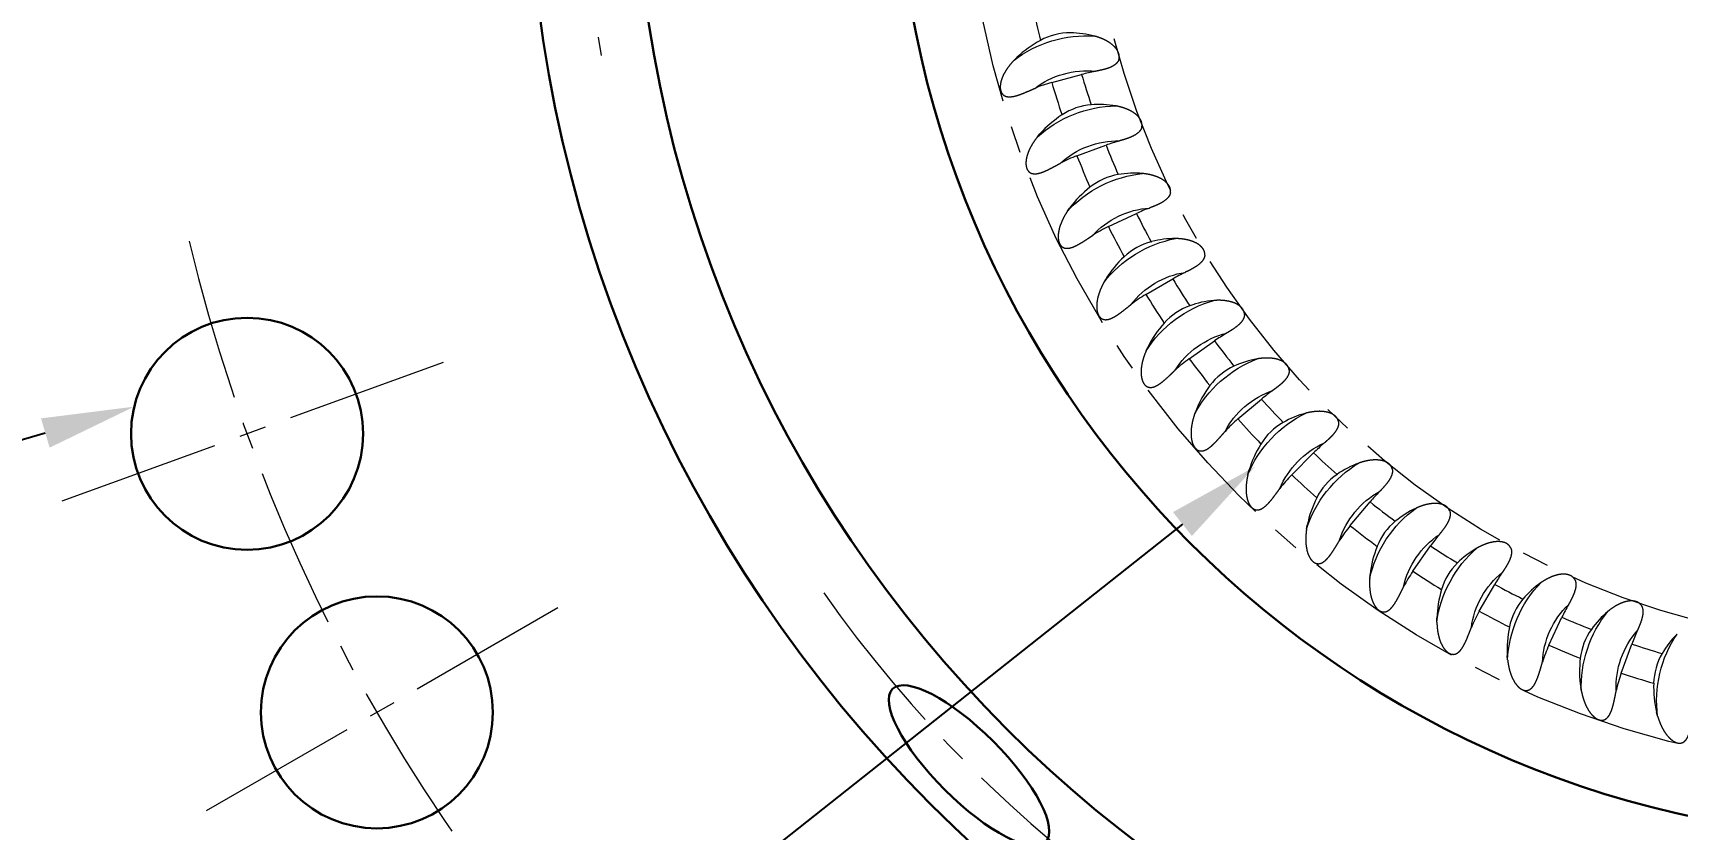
# Model space of a CAD drawing. Extents: x 89 to 469, y -40 to 440.
# Drawn here: x 173.3 to 226.5, y 169.9 to 195.7 of the extents above; entities that cross this region are included whole.
import ezdxf
from ezdxf import colors
from ezdxf.entities.mleader import LeaderData, LeaderLine
from ezdxf.math import Vec2, Vec3

# ---------------------------------------------------------------- set-up
doc = ezdxf.new("R2010")
doc.units = 0
doc.header["$LTSCALE"] = 7
doc.header["$MEASUREMENT"] = 0
doc.linetypes.add('CENTER2', pattern=[1.125, 0.75, -0.125, 0.125, -0.125])
doc.layers.get('0').update_dxf_attribs({"linetype": 'CONTINUOUS', "lineweight": 15})
for name, color, linetype, lineweight in [('1', 1, 'CENTER2', 15), ('3', 3, 'CONTINUOUS', 30), ('8', 252, 'CONTINUOUS', 15)]:
    doc.layers.add(name, color=color, linetype=linetype, lineweight=lineweight)
doc.styles.get("Standard").update_dxf_attribs({"font": 'isocp.shx', "height": 3})

# ---------------------------------------------------------------- blocks, each defined once
blk = doc.blocks.new('*U64')
at = {"layer": '1'}
blk.add_arc((42.738, 0), 42.738, 170.2086, 189.7914, dxfattribs=at)
at = {"layer": '3'}
blk.add_ellipse((0, 0), major_axis=(0, 3.5), ratio=0.316357, dxfattribs=at)
blk = doc.blocks.new('*U65')
at = {"color": 0, "linetype": 'ByBlock', "lineweight": -2}
blk.add_blockref('*U64', (191.069, 202.197), dxfattribs=at)
at = {"color": 0, "linetype": 'ByBlock', "lineweight": -2, "rotation": 45.00000000000003}
blk.add_blockref('*U64', (203.587, 171.977), dxfattribs=at)
blk = doc.blocks.new('A$C488C62E3')
at = {"layer": '8', "ltscale": 0.003192}
for p, q in [((-28.765, -7.421), (-28.674, -7.33)), ((-28.008, -9.899), (-27.926, -9.802)), ((-27.039, -12.303), (-26.966, -12.198)), ((-25.864, -14.613), (-25.8, -14.502)), ((-24.492, -16.811), (-24.438, -16.696)), ((-22.933, -18.882), (-22.89, -18.762)), ((-21.201, -20.809), (-21.168, -20.686)), ((-19.306, -22.577), (-19.284, -22.452)), ((-17.265, -24.174), (-17.254, -24.047)), ((-15.092, -25.587), (-15.092, -25.459)), ((-12.805, -26.805), (-12.816, -26.678)), ((-10.42, -27.819), (-10.442, -27.693)), ((-7.956, -28.621), (-7.989, -28.498))]:
    blk.add_line(p, q, dxfattribs=at)
at = {"layer": '8', "ltscale": 0.025008}
for p, q in [((-27.545, -8.138), (-26.579, -7.879)), ((-26.731, -10.508), (-25.791, -10.165)), ((-25.713, -12.797), (-24.807, -12.375)), ((-24.5, -14.99), (-23.634, -14.49)), ((-23.101, -17.068), (-22.281, -16.494)), ((-21.525, -19.016), (-20.759, -18.373)), ((-19.786, -20.82), (-19.078, -20.113)), ((-17.896, -22.465), (-17.253, -21.699)), ((-15.87, -23.94), (-15.296, -23.12)), ((-13.723, -25.232), (-13.223, -24.365)), ((-11.472, -26.332), (-11.049, -25.425)), ((-9.133, -27.231), (-8.791, -26.291))]:
    blk.add_line(p, q, dxfattribs=at)
at = {"layer": '8', "ltscale": 0.00059705}
blk.add_line((-24.331, -13.286), (-24.308, -13.28), dxfattribs=at)
at = {"layer": '8'}
for centre, radius, start, end in [((0, 0), 28.722, 191.4591, 193.6519), ((-26.245, -9.895), 3.533, 118.1259, 133.4507), ((-26.952, -8.542), 2.007, 89.6638, 118.5219), ((-26.947, -9.55), 3.015, 74.784, 89.8733), ((-25.02, -13.697), 6.023, 100.664, 104.9975), ((0, 0), 27.722, 196.5118, 198.6359), ((-26.516, -11.982), 3.98, 104.9912, 113.3884), ((0, 0), 28.722, 196.4591, 198.6519), ((-26.105, -10.859), 2.007, 94.6638, 123.5219), ((-26.012, -11.863), 3.015, 79.784, 94.8733), ((-25.283, -12.145), 3.533, 123.1259, 138.4507), ((-23.731, -15.825), 6.023, 105.664, 109.9975), ((-25.37, -14.248), 3.98, 109.9912, 118.3884), ((0, 0), 28.722, 201.4591, 203.6519), ((0, 0), 27.722, 201.5118, 203.6359), ((-25.06, -13.093), 2.007, 99.6638, 128.5219), ((-24.879, -14.085), 3.015, 84.784, 99.8733), ((-24.128, -14.302), 3.533, 128.1259, 143.4507), ((-22.262, -17.833), 6.023, 110.664, 114.9975), ((0, 0), 27.722, 206.5118, 208.6359), ((-24.032, -16.405), 3.98, 114.9912, 123.3884), ((0, 0), 28.722, 206.4591, 208.6519), ((-23.823, -15.227), 2.007, 104.6638, 133.5219), ((-23.557, -16.197), 3.013, 89.78, 104.426), ((-22.79, -16.35), 3.533, 133.1259, 148.4507), ((-20.623, -19.706), 6.023, 115.664, 119.9975), ((0, 0), 27.722, 211.5118, 213.6359), ((-22.511, -18.437), 3.98, 119.9912, 128.3884), ((0, 0), 28.722, 211.4591, 213.6519), ((-22.405, -17.245), 2.007, 109.6638, 138.5219), ((-22.056, -18.191), 3.015, 94.784, 109.8733), ((-21.278, -18.274), 3.533, 138.1259, 153.4507), ((-18.827, -21.428), 6.023, 120.664, 124.9975), ((0, 0), 27.722, 216.5118, 218.6359), ((-20.818, -20.329), 3.98, 124.9912, 133.3884), ((0, 0), 28.722, 216.4591, 218.6519), ((-20.817, -19.132), 2.007, 114.6638, 143.5219), ((-20.386, -20.044), 3.015, 99.784, 114.8733), ((-19.604, -20.059), 3.533, 143.1259, 158.4507), ((-16.888, -22.987), 6.023, 125.664, 129.9975), ((0, 0), 27.722, 221.5118, 223.6359), ((-18.967, -22.066), 3.98, 129.9912, 138.3884), ((0, 0), 28.722, 221.4591, 223.6519), ((-19.07, -20.874), 2.007, 119.6638, 148.5219), ((-18.562, -21.745), 3.015, 104.784, 119.8733), ((-17.781, -21.692), 3.533, 148.1259, 163.4507), ((-14.82, -24.372), 6.023, 130.664, 134.9975), ((0, 0), 27.722, 226.5118, 228.6359), ((-16.596, -23.28), 3.015, 109.784, 124.8733), ((-16.972, -23.635), 3.98, 134.9912, 143.3884), ((0, 0), 28.722, 226.4591, 228.6519), ((-17.179, -22.457), 2.007, 124.6638, 153.5219), ((-15.823, -23.159), 3.533, 153.1259, 168.4507), ((-12.639, -25.571), 6.023, 135.664, 139.9975), ((0, 0), 27.722, 231.5118, 233.6359), ((-15.156, -23.868), 2.007, 129.6638, 158.5219), ((-14.504, -24.637), 3.015, 114.784, 129.8733), ((-14.847, -25.024), 3.98, 139.9912, 148.3884), ((0, 0), 28.722, 231.4591, 233.6519), ((-10.363, -26.575), 6.023, 140.664, 144.9975), ((-13.745, -24.45), 3.533, 158.1259, 173.4507), ((0, 0), 27.722, 236.5118, 238.6359), ((-12.301, -25.808), 3.015, 119.784, 134.8733), ((-13.018, -25.098), 2.007, 134.6638, 163.5219), ((-12.61, -26.223), 3.98, 144.9912, 153.3884), ((0, 0), 28.722, 236.4591, 238.6519), ((-8.007, -27.377), 6.023, 145.664, 149.9975), ((0, 0), 27.722, 241.5118, 243.6359), ((-10.005, -26.782), 3.015, 124.784, 139.8733), ((-11.561, -25.555), 3.533, 163.1259, 178.4507), ((-10.781, -26.138), 2.007, 139.6638, 168.5219), ((-10.276, -27.222), 3.98, 149.9912, 158.3884), ((0, 0), 28.722, 241.4591, 243.6519), ((-5.59, -27.971), 6.023, 150.664, 154.9975), ((0, 0), 27.722, 246.5118, 248.6359), ((-7.633, -27.552), 3.015, 129.784, 144.8733), ((-9.29, -26.465), 3.533, 168.1259, 183.4507), ((-8.462, -26.978), 2.007, 144.6638, 173.5219), ((-3.131, -28.351), 6.023, 155.664, 159.9975), ((-5.203, -28.112), 3.015, 134.784, 149.8733), ((-7.865, -28.014), 3.98, 154.9912, 163.3884), ((0, 0), 28.722, 246.4591, 248.6519), ((0, 0), 27.722, 251.5118, 253.6359), ((-6.948, -27.174), 3.533, 173.1259, 188.4507), ((-6.078, -27.613), 2.007, 149.6638, 178.5219), ((-5.393, -28.593), 3.98, 159.9912, 168.3884), ((0, 0), 28.722, 251.4591, 253.6519), ((-4.553, -27.676), 3.533, 178.1259, 193.4507)]:
    blk.add_arc(centre, radius, start, end, dxfattribs=at)
at = {"layer": '8', "extrusion": (0, 0, -1)}
for centre, major_axis, start_param, end_param in [((-26.914, -8.687), (-2.719, -0.729), 1.025464, 2.035404), ((-26.767, -9.233), (-1.946, -0.522), 1.023289, 2.0831), ((-26.054, -10.999), (-2.645, -0.963), 1.025464, 2.035404), ((-25.861, -11.531), (-1.893, -0.689), 1.023289, 2.0831), ((-24.997, -13.228), (-2.551, -1.19), 1.025464, 2.035404), ((-24.757, -13.741), (-1.826, -0.852), 1.023289, 2.0831), ((-23.748, -15.356), (-2.438, -1.408), 1.025464, 2.035404), ((-23.466, -15.846), (-1.745, -1.008), 1.023289, 2.0831), ((-22.32, -17.368), (-2.306, -1.615), 1.025464, 2.035404), ((-21.995, -17.831), (-1.651, -1.156), 1.023289, 2.0831), ((-20.721, -19.247), (-2.156, -1.809), 1.025464, 2.035404), ((-20.357, -19.68), (-1.544, -1.295), 1.023289, 2.0831), ((-18.965, -20.98), (-1.991, -1.991), 1.025464, 2.035404), ((-18.565, -21.38), (-1.425, -1.425), 1.023289, 2.0831), ((-17.064, -22.553), (-1.809, -2.156), 1.025464, 2.035404), ((-16.631, -22.916), (-1.295, -1.544), 1.023289, 2.0831), ((-15.034, -23.954), (-1.615, -2.306), 1.025464, 2.035404), ((-14.57, -24.279), (-1.156, -1.651), 1.023289, 2.0831), ((-12.889, -25.173), (-1.408, -2.438), 1.025464, 2.035404), ((-12.399, -25.456), (-1.008, -1.745), 1.023289, 2.0831), ((-10.646, -26.201), (-1.19, -2.551), 1.025464, 2.035404), ((-10.133, -26.44), (-0.852, -1.826), 1.023289, 2.0831), ((-8.321, -27.029), (-0.963, -2.645), 1.025464, 2.035404), ((-7.79, -27.222), (-0.689, -1.893), 1.023289, 2.0831), ((-5.934, -27.651), (-0.729, -2.719), 1.025464, 2.035404)]:
    blk.add_ellipse(centre, major_axis=major_axis, ratio=0.707107, start_param=start_param, end_param=end_param, dxfattribs=at)
at = {"layer": '8'}
for points, knots in [([(-25.493, -7.008), (-25.583, -6.908), (-25.696, -6.826), (-25.818, -6.759), (-25.961, -6.7), (-26.11, -6.654), (-26.126, -6.65), (-26.141, -6.645), (-26.156, -6.641)], [0, 0, 0, 0, 0, 0, 1.126944, 1.126944, 1.126944, 1.254184, 1.254184, 1.254184, 1.254184, 1.254184, 1.254184]), ([(-28.765, -7.421), (-28.87, -7.531), (-28.966, -7.648), (-29.05, -7.772), (-29.135, -7.93), (-29.184, -8.1), (-29.19, -8.124), (-29.201, -8.173), (-29.208, -8.223), (-29.21, -8.248), (-29.212, -8.296), (-29.208, -8.343), (-29.205, -8.365), (-29.194, -8.421), (-29.171, -8.475), (-29.151, -8.505), (-29.113, -8.544), (-29.066, -8.571), (-29.048, -8.579), (-29.001, -8.595), (-28.952, -8.602), (-28.922, -8.603), (-28.803, -8.6), (-28.685, -8.569), (-28.601, -8.541), (-28.448, -8.482), (-28.297, -8.417), (-28.23, -8.388), (-28.162, -8.358), (-28.095, -8.329)], [0, 0, 0, 0, 0, 0, 1.224166, 1.224166, 1.224166, 1.428529, 1.428529, 1.428529, 1.632892, 1.632892, 1.632892, 1.814103, 1.814103, 1.814103, 2.110773, 2.110773, 2.110773, 2.285329, 2.285329, 2.285329, 2.546745, 2.546745, 2.546745, 3.333648, 3.333648, 3.333648, 3.970726, 3.970726, 3.970726, 3.970726, 3.970726, 3.970726]), ([(-25.379, -7.41), (-25.398, -7.457), (-25.427, -7.501), (-25.465, -7.539), (-25.577, -7.623), (-25.71, -7.677), (-25.795, -7.703), (-25.914, -7.733), (-26.033, -7.758), (-26.067, -7.765), (-26.101, -7.771), (-26.135, -7.778)], [0, 0, 0, 0, 0, 0, 0.451532, 0.451532, 0.451532, 1.206202, 1.206202, 1.206202, 1.504001, 1.504001, 1.504001, 1.504001, 1.504001, 1.504001]), ([(-25.379, -7.41), (-25.345, -7.322), (-25.357, -7.244), (-25.375, -7.178), (-25.416, -7.101), (-25.475, -7.029), (-25.481, -7.022), (-25.487, -7.015), (-25.493, -7.008)], [0, 0, 0, 0, 0, 0, 1.88105, 1.88105, 1.88105, 2.084613, 2.084613, 2.084613, 2.084613, 2.084613, 2.084613]), ([(-24.785, -9.203), (-24.883, -9.111), (-25.004, -9.039), (-25.13, -8.984), (-25.279, -8.937), (-25.431, -8.905), (-25.447, -8.901), (-25.462, -8.898), (-25.478, -8.896)], [0, 0, 0, 0, 0, 0, 1.126944, 1.126944, 1.126944, 1.254184, 1.254184, 1.254184, 1.254184, 1.254184, 1.254184]), ([(-24.637, -9.593), (-24.61, -9.503), (-24.629, -9.427), (-24.653, -9.362), (-24.701, -9.289), (-24.765, -9.222), (-24.772, -9.216), (-24.778, -9.209), (-24.785, -9.203)], [0, 0, 0, 0, 0, 0, 1.88105, 1.88105, 1.88105, 2.084613, 2.084613, 2.084613, 2.084613, 2.084613, 2.084613]), ([(-28.008, -9.899), (-28.104, -10.018), (-28.19, -10.144), (-28.262, -10.275), (-28.333, -10.439), (-28.367, -10.612), (-28.371, -10.637), (-28.378, -10.687), (-28.38, -10.737), (-28.38, -10.763), (-28.378, -10.81), (-28.37, -10.857), (-28.365, -10.878), (-28.349, -10.934), (-28.321, -10.985), (-28.299, -11.013), (-28.257, -11.049), (-28.208, -11.072), (-28.19, -11.079), (-28.142, -11.09), (-28.092, -11.093), (-28.062, -11.091), (-27.944, -11.078), (-27.829, -11.036), (-27.748, -11.001), (-27.6, -10.929), (-27.456, -10.851), (-27.391, -10.816), (-27.327, -10.781), (-27.263, -10.746)], [0, 0, 0, 0, 0, 0, 1.224166, 1.224166, 1.224166, 1.428529, 1.428529, 1.428529, 1.632892, 1.632892, 1.632892, 1.814103, 1.814103, 1.814103, 2.110773, 2.110773, 2.110773, 2.285329, 2.285329, 2.285329, 2.546745, 2.546745, 2.546745, 3.333648, 3.333648, 3.333648, 3.970726, 3.970726, 3.970726, 3.970726, 3.970726, 3.970726]), ([(-24.637, -9.593), (-24.651, -9.643), (-24.676, -9.689), (-24.711, -9.73), (-24.816, -9.824), (-24.943, -9.888), (-25.026, -9.922), (-25.141, -9.962), (-25.258, -9.998), (-25.291, -10.007), (-25.324, -10.017), (-25.357, -10.026)], [0, 0, 0, 0, 0, 0, 0.451532, 0.451532, 0.451532, 1.206202, 1.206202, 1.206202, 1.504001, 1.504001, 1.504001, 1.504001, 1.504001, 1.504001]), ([(-23.889, -11.328), (-23.994, -11.245), (-24.121, -11.184), (-24.252, -11.14), (-24.403, -11.106), (-24.558, -11.087), (-24.574, -11.085), (-24.59, -11.084), (-24.605, -11.082)], [0, 0, 0, 0, 0, 0, 1.126944, 1.126944, 1.126944, 1.254184, 1.254184, 1.254184, 1.254184, 1.254184, 1.254184]), ([(-23.707, -11.704), (-23.688, -11.612), (-23.714, -11.537), (-23.743, -11.475), (-23.797, -11.406), (-23.867, -11.346), (-23.874, -11.34), (-23.881, -11.334), (-23.889, -11.328)], [0, 0, 0, 0, 0, 0, 1.88105, 1.88105, 1.88105, 2.084613, 2.084613, 2.084613, 2.084613, 2.084613, 2.084613]), ([(-23.707, -11.704), (-23.717, -11.754), (-23.738, -11.803), (-23.769, -11.846), (-23.865, -11.949), (-23.987, -12.025), (-24.066, -12.065), (-24.178, -12.116), (-24.291, -12.161), (-24.323, -12.173), (-24.355, -12.186), (-24.387, -12.198)], [0, 0, 0, 0, 0, 0, 0.451532, 0.451532, 0.451532, 1.206202, 1.206202, 1.206202, 1.504001, 1.504001, 1.504001, 1.504001, 1.504001, 1.504001]), ([(-27.039, -12.303), (-27.124, -12.429), (-27.198, -12.562), (-27.259, -12.699), (-27.315, -12.869), (-27.334, -13.044), (-27.336, -13.069), (-27.338, -13.12), (-27.336, -13.17), (-27.334, -13.195), (-27.327, -13.242), (-27.316, -13.288), (-27.309, -13.309), (-27.288, -13.363), (-27.256, -13.411), (-27.232, -13.437), (-27.187, -13.47), (-27.136, -13.488), (-27.117, -13.493), (-27.068, -13.501), (-27.018, -13.499), (-26.989, -13.495), (-26.872, -13.471), (-26.761, -13.42), (-26.684, -13.378), (-26.543, -13.293), (-26.405, -13.203), (-26.344, -13.162), (-26.283, -13.122), (-26.222, -13.082)], [0, 0, 0, 0, 0, 0, 1.224166, 1.224166, 1.224166, 1.428529, 1.428529, 1.428529, 1.632892, 1.632892, 1.632892, 1.814103, 1.814103, 1.814103, 2.110773, 2.110773, 2.110773, 2.285329, 2.285329, 2.285329, 2.546745, 2.546745, 2.546745, 3.333648, 3.333648, 3.333648, 3.970726, 3.970726, 3.970726, 3.970726, 3.970726, 3.970726]), ([(-22.81, -13.367), (-22.923, -13.293), (-23.054, -13.244), (-23.188, -13.211), (-23.343, -13.191), (-23.498, -13.185), (-23.514, -13.185), (-23.53, -13.185), (-23.546, -13.185)], [0, 0, 0, 0, 0, 0, 1.126944, 1.126944, 1.126944, 1.254184, 1.254184, 1.254184, 1.254184, 1.254184, 1.254184]), ([(-22.596, -13.726), (-22.602, -13.777), (-22.619, -13.827), (-22.646, -13.873), (-22.733, -13.984), (-22.847, -14.069), (-22.922, -14.117), (-23.03, -14.177), (-23.138, -14.232), (-23.169, -14.247), (-23.2, -14.262), (-23.231, -14.277)], [0, 0, 0, 0, 0, 0, 0.451532, 0.451532, 0.451532, 1.206202, 1.206202, 1.206202, 1.504001, 1.504001, 1.504001, 1.504001, 1.504001, 1.504001]), ([(-22.596, -13.726), (-22.586, -13.633), (-22.618, -13.56), (-22.652, -13.501), (-22.713, -13.437), (-22.788, -13.383), (-22.795, -13.377), (-22.803, -13.372), (-22.81, -13.367)], [0, 0, 0, 0, 0, 0, 1.88105, 1.88105, 1.88105, 2.084613, 2.084613, 2.084613, 2.084613, 2.084613, 2.084613]), ([(-25.864, -14.613), (-25.937, -14.746), (-26, -14.885), (-26.049, -15.026), (-26.089, -15.201), (-26.093, -15.377), (-26.093, -15.402), (-26.091, -15.453), (-26.084, -15.502), (-26.08, -15.527), (-26.069, -15.574), (-26.054, -15.618), (-26.045, -15.639), (-26.019, -15.69), (-25.983, -15.736), (-25.957, -15.76), (-25.909, -15.788), (-25.857, -15.802), (-25.838, -15.805), (-25.788, -15.809), (-25.739, -15.802), (-25.71, -15.796), (-25.596, -15.762), (-25.49, -15.701), (-25.416, -15.652), (-25.283, -15.556), (-25.154, -15.454), (-25.097, -15.408), (-25.04, -15.363), (-24.982, -15.317)], [0, 0, 0, 0, 0, 0, 1.224166, 1.224166, 1.224166, 1.428529, 1.428529, 1.428529, 1.632892, 1.632892, 1.632892, 1.814103, 1.814103, 1.814103, 2.110773, 2.110773, 2.110773, 2.285329, 2.285329, 2.285329, 2.546745, 2.546745, 2.546745, 3.333648, 3.333648, 3.333648, 3.970726, 3.970726, 3.970726, 3.970726, 3.970726, 3.970726]), ([(-21.558, -15.304), (-21.677, -15.241), (-21.812, -15.203), (-21.949, -15.182), (-22.104, -15.175), (-22.26, -15.183), (-22.276, -15.184), (-22.291, -15.185), (-22.307, -15.187)], [0, 0, 0, 0, 0, 0, 1.126944, 1.126944, 1.126944, 1.254184, 1.254184, 1.254184, 1.254184, 1.254184, 1.254184]), ([(-21.314, -15.643), (-21.312, -15.549), (-21.35, -15.48), (-21.39, -15.424), (-21.455, -15.365), (-21.534, -15.318), (-21.542, -15.313), (-21.55, -15.309), (-21.558, -15.304)], [0, 0, 0, 0, 0, 0, 1.88105, 1.88105, 1.88105, 2.084613, 2.084613, 2.084613, 2.084613, 2.084613, 2.084613]), ([(-21.314, -15.643), (-21.315, -15.694), (-21.328, -15.745), (-21.351, -15.794), (-21.427, -15.912), (-21.534, -16.007), (-21.605, -16.061), (-21.706, -16.13), (-21.81, -16.194), (-21.839, -16.212), (-21.869, -16.23), (-21.898, -16.247)], [0, 0, 0, 0, 0, 0, 0.451532, 0.451532, 0.451532, 1.206202, 1.206202, 1.206202, 1.504001, 1.504001, 1.504001, 1.504001, 1.504001, 1.504001]), ([(-24.492, -16.811), (-24.553, -16.951), (-24.604, -17.094), (-24.64, -17.239), (-24.665, -17.417), (-24.654, -17.593), (-24.651, -17.618), (-24.645, -17.668), (-24.634, -17.717), (-24.627, -17.741), (-24.613, -17.786), (-24.593, -17.83), (-24.583, -17.849), (-24.553, -17.898), (-24.513, -17.941), (-24.485, -17.962), (-24.435, -17.986), (-24.382, -17.996), (-24.362, -17.997), (-24.312, -17.996), (-24.264, -17.986), (-24.235, -17.977), (-24.125, -17.933), (-24.025, -17.863), (-23.955, -17.808), (-23.831, -17.7), (-23.711, -17.588), (-23.658, -17.537), (-23.605, -17.486), (-23.552, -17.436)], [0, 0, 0, 0, 0, 0, 1.224166, 1.224166, 1.224166, 1.428529, 1.428529, 1.428529, 1.632892, 1.632892, 1.632892, 1.814103, 1.814103, 1.814103, 2.110773, 2.110773, 2.110773, 2.285329, 2.285329, 2.285329, 2.546745, 2.546745, 2.546745, 3.333648, 3.333648, 3.333648, 3.970726, 3.970726, 3.970726, 3.970726, 3.970726, 3.970726]), ([(-20.143, -17.125), (-20.266, -17.072), (-20.404, -17.046), (-20.542, -17.037), (-20.697, -17.044), (-20.852, -17.066), (-20.867, -17.068), (-20.883, -17.07), (-20.899, -17.073)], [0, 0, 0, 0, 0, 0, 1.126944, 1.126944, 1.126944, 1.254184, 1.254184, 1.254184, 1.254184, 1.254184, 1.254184]), ([(-19.87, -17.441), (-19.866, -17.492), (-19.874, -17.544), (-19.893, -17.595), (-19.959, -17.719), (-20.057, -17.823), (-20.123, -17.883), (-20.218, -17.96), (-20.316, -18.033), (-20.343, -18.054), (-20.371, -18.074), (-20.399, -18.094)], [0, 0, 0, 0, 0, 0, 0.451532, 0.451532, 0.451532, 1.206202, 1.206202, 1.206202, 1.504001, 1.504001, 1.504001, 1.504001, 1.504001, 1.504001]), ([(-19.87, -17.441), (-19.876, -17.347), (-19.92, -17.282), (-19.964, -17.229), (-20.034, -17.177), (-20.117, -17.136), (-20.126, -17.132), (-20.134, -17.129), (-20.143, -17.125)], [0, 0, 0, 0, 0, 0, 1.88105, 1.88105, 1.88105, 2.084613, 2.084613, 2.084613, 2.084613, 2.084613, 2.084613]), ([(-22.933, -18.882), (-22.983, -19.026), (-23.02, -19.174), (-23.043, -19.321), (-23.053, -19.5), (-23.027, -19.674), (-23.022, -19.699), (-23.011, -19.748), (-22.996, -19.796), (-22.987, -19.82), (-22.969, -19.864), (-22.946, -19.905), (-22.934, -19.924), (-22.899, -19.97), (-22.856, -20.009), (-22.826, -20.028), (-22.774, -20.048), (-22.72, -20.052), (-22.701, -20.052), (-22.651, -20.047), (-22.604, -20.032), (-22.576, -20.02), (-22.47, -19.967), (-22.376, -19.889), (-22.312, -19.828), (-22.198, -19.71), (-22.088, -19.587), (-22.04, -19.532), (-21.991, -19.477), (-21.943, -19.423)], [0, 0, 0, 0, 0, 0, 1.224166, 1.224166, 1.224166, 1.428529, 1.428529, 1.428529, 1.632892, 1.632892, 1.632892, 1.814103, 1.814103, 1.814103, 2.110773, 2.110773, 2.110773, 2.285329, 2.285329, 2.285329, 2.546745, 2.546745, 2.546745, 3.333648, 3.333648, 3.333648, 3.970726, 3.970726, 3.970726, 3.970726, 3.970726, 3.970726]), ([(-18.573, -18.815), (-18.701, -18.773), (-18.841, -18.759), (-18.979, -18.763), (-19.133, -18.783), (-19.285, -18.818), (-19.3, -18.822), (-19.316, -18.826), (-19.331, -18.83)], [0, 0, 0, 0, 0, 0, 1.126944, 1.126944, 1.126944, 1.254184, 1.254184, 1.254184, 1.254184, 1.254184, 1.254184]), ([(-18.274, -19.106), (-18.266, -19.157), (-18.27, -19.21), (-18.284, -19.261), (-18.339, -19.391), (-18.428, -19.503), (-18.488, -19.568), (-18.576, -19.654), (-18.667, -19.735), (-18.692, -19.758), (-18.718, -19.781), (-18.744, -19.803)], [0, 0, 0, 0, 0, 0, 0.451532, 0.451532, 0.451532, 1.206202, 1.206202, 1.206202, 1.504001, 1.504001, 1.504001, 1.504001, 1.504001, 1.504001]), ([(-18.274, -19.106), (-18.288, -19.014), (-18.338, -18.952), (-18.386, -18.904), (-18.461, -18.858), (-18.547, -18.824), (-18.556, -18.821), (-18.565, -18.818), (-18.573, -18.815)], [0, 0, 0, 0, 0, 0, 1.88105, 1.88105, 1.88105, 2.084613, 2.084613, 2.084613, 2.084613, 2.084613, 2.084613]), ([(-16.863, -20.363), (-16.994, -20.332), (-17.134, -20.33), (-17.271, -20.345), (-17.423, -20.379), (-17.572, -20.427), (-17.587, -20.432), (-17.602, -20.437), (-17.616, -20.443)], [0, 0, 0, 0, 0, 0, 1.126944, 1.126944, 1.126944, 1.254184, 1.254184, 1.254184, 1.254184, 1.254184, 1.254184]), ([(-16.539, -20.626), (-16.527, -20.676), (-16.526, -20.729), (-16.536, -20.782), (-16.579, -20.915), (-16.658, -21.035), (-16.712, -21.105), (-16.792, -21.198), (-16.875, -21.287), (-16.899, -21.312), (-16.923, -21.337), (-16.947, -21.361)], [0, 0, 0, 0, 0, 0, 0.451532, 0.451532, 0.451532, 1.206202, 1.206202, 1.206202, 1.504001, 1.504001, 1.504001, 1.504001, 1.504001, 1.504001]), ([(-16.539, -20.626), (-16.561, -20.535), (-16.616, -20.478), (-16.669, -20.434), (-16.747, -20.395), (-16.836, -20.369), (-16.845, -20.367), (-16.854, -20.365), (-16.863, -20.363)], [0, 0, 0, 0, 0, 0, 1.88105, 1.88105, 1.88105, 2.084613, 2.084613, 2.084613, 2.084613, 2.084613, 2.084613]), ([(-21.201, -20.809), (-21.237, -20.957), (-21.261, -21.107), (-21.272, -21.256), (-21.266, -21.435), (-21.224, -21.606), (-21.218, -21.631), (-21.202, -21.679), (-21.183, -21.725), (-21.173, -21.748), (-21.15, -21.79), (-21.124, -21.829), (-21.11, -21.847), (-21.072, -21.89), (-21.025, -21.925), (-20.994, -21.941), (-20.94, -21.956), (-20.886, -21.956), (-20.867, -21.954), (-20.818, -21.944), (-20.772, -21.926), (-20.746, -21.912), (-20.644, -21.849), (-20.558, -21.763), (-20.499, -21.697), (-20.395, -21.57), (-20.297, -21.438), (-20.254, -21.379), (-20.21, -21.32), (-20.167, -21.261)], [0, 0, 0, 0, 0, 0, 1.224166, 1.224166, 1.224166, 1.428529, 1.428529, 1.428529, 1.632892, 1.632892, 1.632892, 1.814103, 1.814103, 1.814103, 2.110773, 2.110773, 2.110773, 2.285329, 2.285329, 2.285329, 2.546745, 2.546745, 2.546745, 3.333648, 3.333648, 3.333648, 3.970726, 3.970726, 3.970726, 3.970726, 3.970726, 3.970726]), ([(-15.024, -21.755), (-15.157, -21.736), (-15.297, -21.746), (-15.433, -21.773), (-15.581, -21.82), (-15.724, -21.881), (-15.739, -21.887), (-15.753, -21.894), (-15.768, -21.9)], [0, 0, 0, 0, 0, 0, 1.126944, 1.126944, 1.126944, 1.254184, 1.254184, 1.254184, 1.254184, 1.254184, 1.254184]), ([(-14.679, -21.989), (-14.709, -21.901), (-14.768, -21.849), (-14.824, -21.809), (-14.906, -21.777), (-14.997, -21.759), (-15.006, -21.758), (-15.015, -21.756), (-15.024, -21.755)], [0, 0, 0, 0, 0, 0, 1.88105, 1.88105, 1.88105, 2.084613, 2.084613, 2.084613, 2.084613, 2.084613, 2.084613]), ([(-14.679, -21.989), (-14.662, -22.038), (-14.656, -22.09), (-14.662, -22.144), (-14.693, -22.281), (-14.761, -22.407), (-14.809, -22.481), (-14.881, -22.581), (-14.956, -22.677), (-14.977, -22.704), (-14.999, -22.731), (-15.021, -22.757)], [0, 0, 0, 0, 0, 0, 0.451532, 0.451532, 0.451532, 1.206202, 1.206202, 1.206202, 1.504001, 1.504001, 1.504001, 1.504001, 1.504001, 1.504001]), ([(-19.306, -22.577), (-19.33, -22.728), (-19.341, -22.88), (-19.338, -23.029), (-19.317, -23.207), (-19.26, -23.374), (-19.252, -23.398), (-19.232, -23.444), (-19.209, -23.489), (-19.196, -23.511), (-19.171, -23.551), (-19.141, -23.587), (-19.126, -23.603), (-19.084, -23.643), (-19.034, -23.674), (-19.001, -23.687), (-18.947, -23.698), (-18.893, -23.693), (-18.874, -23.689), (-18.826, -23.675), (-18.782, -23.653), (-18.757, -23.637), (-18.661, -23.566), (-18.583, -23.472), (-18.53, -23.401), (-18.438, -23.265), (-18.351, -23.125), (-18.313, -23.063), (-18.275, -23), (-18.237, -22.938)], [0, 0, 0, 0, 0, 0, 1.224166, 1.224166, 1.224166, 1.428529, 1.428529, 1.428529, 1.632892, 1.632892, 1.632892, 1.814103, 1.814103, 1.814103, 2.110773, 2.110773, 2.110773, 2.285329, 2.285329, 2.285329, 2.546745, 2.546745, 2.546745, 3.333648, 3.333648, 3.333648, 3.970726, 3.970726, 3.970726, 3.970726, 3.970726, 3.970726]), ([(-13.071, -22.981), (-13.205, -22.974), (-13.344, -22.996), (-13.476, -23.035), (-13.62, -23.095), (-13.758, -23.168), (-13.771, -23.176), (-13.785, -23.183), (-13.799, -23.191)], [0, 0, 0, 0, 0, 0, 1.126944, 1.126944, 1.126944, 1.254184, 1.254184, 1.254184, 1.254184, 1.254184, 1.254184]), ([(-12.706, -23.185), (-12.744, -23.099), (-12.808, -23.053), (-12.867, -23.018), (-12.951, -22.993), (-13.043, -22.983), (-13.052, -22.983), (-13.062, -22.982), (-13.071, -22.981)], [0, 0, 0, 0, 0, 0, 1.88105, 1.88105, 1.88105, 2.084613, 2.084613, 2.084613, 2.084613, 2.084613, 2.084613]), ([(-12.706, -23.185), (-12.686, -23.232), (-12.675, -23.284), (-12.676, -23.337), (-12.695, -23.476), (-12.752, -23.608), (-12.793, -23.687), (-12.856, -23.792), (-12.923, -23.894), (-12.942, -23.923), (-12.961, -23.951), (-12.98, -23.98)], [0, 0, 0, 0, 0, 0, 0.451532, 0.451532, 0.451532, 1.206202, 1.206202, 1.206202, 1.504001, 1.504001, 1.504001, 1.504001, 1.504001, 1.504001]), ([(-17.265, -24.174), (-17.275, -24.326), (-17.273, -24.478), (-17.258, -24.627), (-17.221, -24.802), (-17.15, -24.964), (-17.139, -24.986), (-17.116, -25.031), (-17.089, -25.074), (-17.074, -25.094), (-17.045, -25.132), (-17.012, -25.166), (-16.996, -25.181), (-16.95, -25.217), (-16.899, -25.242), (-16.865, -25.253), (-16.81, -25.259), (-16.756, -25.249), (-16.737, -25.244), (-16.691, -25.226), (-16.649, -25.2), (-16.625, -25.181), (-16.537, -25.102), (-16.466, -25.002), (-16.42, -24.927), (-16.34, -24.783), (-16.266, -24.637), (-16.234, -24.571), (-16.201, -24.505), (-16.168, -24.44)], [0, 0, 0, 0, 0, 0, 1.224166, 1.224166, 1.224166, 1.428529, 1.428529, 1.428529, 1.632892, 1.632892, 1.632892, 1.814103, 1.814103, 1.814103, 2.110773, 2.110773, 2.110773, 2.285329, 2.285329, 2.285329, 2.546745, 2.546745, 2.546745, 3.333648, 3.333648, 3.333648, 3.970726, 3.970726, 3.970726, 3.970726, 3.970726, 3.970726]), ([(-11.018, -24.033), (-11.153, -24.037), (-11.289, -24.072), (-11.417, -24.122), (-11.555, -24.194), (-11.686, -24.279), (-11.699, -24.288), (-11.712, -24.297), (-11.725, -24.306)], [0, 0, 0, 0, 0, 0, 1.126944, 1.126944, 1.126944, 1.254184, 1.254184, 1.254184, 1.254184, 1.254184, 1.254184]), ([(-10.637, -24.204), (-10.682, -24.122), (-10.75, -24.081), (-10.812, -24.052), (-10.898, -24.034), (-10.991, -24.033), (-11, -24.033), (-11.009, -24.033), (-11.018, -24.033)], [0, 0, 0, 0, 0, 0, 1.88105, 1.88105, 1.88105, 2.084613, 2.084613, 2.084613, 2.084613, 2.084613, 2.084613]), ([(-10.637, -24.204), (-10.613, -24.249), (-10.598, -24.3), (-10.594, -24.353), (-10.601, -24.494), (-10.646, -24.63), (-10.68, -24.711), (-10.733, -24.822), (-10.791, -24.93), (-10.807, -24.96), (-10.824, -24.99), (-10.841, -25.02)], [0, 0, 0, 0, 0, 0, 0.451532, 0.451532, 0.451532, 1.206202, 1.206202, 1.206202, 1.504001, 1.504001, 1.504001, 1.504001, 1.504001, 1.504001]), ([(-8.881, -24.902), (-9.015, -24.918), (-9.148, -24.964), (-9.271, -25.026), (-9.403, -25.109), (-9.525, -25.205), (-9.538, -25.215), (-9.55, -25.225), (-9.562, -25.235)], [0, 0, 0, 0, 0, 0, 1.126944, 1.126944, 1.126944, 1.254184, 1.254184, 1.254184, 1.254184, 1.254184, 1.254184]), ([(-8.487, -25.039), (-8.539, -24.961), (-8.61, -24.926), (-8.675, -24.903), (-8.762, -24.893), (-8.854, -24.899), (-8.863, -24.9), (-8.872, -24.901), (-8.881, -24.902)], [0, 0, 0, 0, 0, 0, 1.88105, 1.88105, 1.88105, 2.084613, 2.084613, 2.084613, 2.084613, 2.084613, 2.084613]), ([(-8.487, -25.039), (-8.459, -25.082), (-8.44, -25.131), (-8.431, -25.184), (-8.426, -25.324), (-8.459, -25.464), (-8.486, -25.548), (-8.529, -25.663), (-8.577, -25.775), (-8.591, -25.807), (-8.605, -25.838), (-8.619, -25.869)], [0, 0, 0, 0, 0, 0, 0.451532, 0.451532, 0.451532, 1.206202, 1.206202, 1.206202, 1.504001, 1.504001, 1.504001, 1.504001, 1.504001, 1.504001]), ([(-15.092, -25.587), (-15.089, -25.739), (-15.074, -25.891), (-15.046, -26.037), (-14.994, -26.209), (-14.909, -26.363), (-14.896, -26.385), (-14.869, -26.428), (-14.838, -26.468), (-14.822, -26.487), (-14.79, -26.522), (-14.754, -26.553), (-14.737, -26.566), (-14.688, -26.598), (-14.634, -26.619), (-14.599, -26.627), (-14.544, -26.628), (-14.492, -26.614), (-14.473, -26.607), (-14.429, -26.585), (-14.389, -26.555), (-14.367, -26.535), (-14.286, -26.448), (-14.224, -26.342), (-14.185, -26.263), (-14.118, -26.113), (-14.057, -25.961), (-14.03, -25.892), (-14.004, -25.824), (-13.977, -25.756)], [0, 0, 0, 0, 0, 0, 1.224166, 1.224166, 1.224166, 1.428529, 1.428529, 1.428529, 1.632892, 1.632892, 1.632892, 1.814103, 1.814103, 1.814103, 2.110773, 2.110773, 2.110773, 2.285329, 2.285329, 2.285329, 2.546745, 2.546745, 2.546745, 3.333648, 3.333648, 3.333648, 3.970726, 3.970726, 3.970726, 3.970726, 3.970726, 3.970726]), ([(-12.805, -26.805), (-12.789, -26.956), (-12.76, -27.106), (-12.719, -27.25), (-12.652, -27.416), (-12.555, -27.563), (-12.54, -27.583), (-12.509, -27.623), (-12.475, -27.66), (-12.457, -27.678), (-12.422, -27.71), (-12.384, -27.738), (-12.365, -27.749), (-12.314, -27.777), (-12.259, -27.793), (-12.223, -27.798), (-12.168, -27.794), (-12.117, -27.775), (-12.099, -27.767), (-12.057, -27.741), (-12.02, -27.708), (-12, -27.686), (-11.926, -27.593), (-11.874, -27.482), (-11.842, -27.4), (-11.788, -27.244), (-11.741, -27.087), (-11.72, -27.017), (-11.7, -26.946), (-11.679, -26.876)], [0, 0, 0, 0, 0, 0, 1.224166, 1.224166, 1.224166, 1.428529, 1.428529, 1.428529, 1.632892, 1.632892, 1.632892, 1.814103, 1.814103, 1.814103, 2.110773, 2.110773, 2.110773, 2.285329, 2.285329, 2.285329, 2.546745, 2.546745, 2.546745, 3.333648, 3.333648, 3.333648, 3.970726, 3.970726, 3.970726, 3.970726, 3.970726, 3.970726]), ([(-10.42, -27.819), (-10.39, -27.968), (-10.349, -28.115), (-10.296, -28.254), (-10.215, -28.414), (-10.105, -28.552), (-10.088, -28.571), (-10.054, -28.608), (-10.017, -28.642), (-9.998, -28.658), (-9.96, -28.687), (-9.919, -28.711), (-9.9, -28.721), (-9.846, -28.744), (-9.79, -28.756), (-9.754, -28.757), (-9.699, -28.749), (-9.65, -28.726), (-9.633, -28.716), (-9.593, -28.687), (-9.56, -28.65), (-9.541, -28.626), (-9.476, -28.527), (-9.434, -28.412), (-9.409, -28.328), (-9.369, -28.168), (-9.335, -28.007), (-9.321, -27.935), (-9.307, -27.864), (-9.292, -27.792)], [0, 0, 0, 0, 0, 0, 1.224166, 1.224166, 1.224166, 1.428529, 1.428529, 1.428529, 1.632892, 1.632892, 1.632892, 1.814103, 1.814103, 1.814103, 2.110773, 2.110773, 2.110773, 2.285329, 2.285329, 2.285329, 2.546745, 2.546745, 2.546745, 3.333648, 3.333648, 3.333648, 3.970726, 3.970726, 3.970726, 3.970726, 3.970726, 3.970726]), ([(-7.956, -28.621), (-7.913, -28.767), (-7.86, -28.91), (-7.794, -29.044), (-7.699, -29.197), (-7.578, -29.324), (-7.56, -29.342), (-7.522, -29.375), (-7.482, -29.406), (-7.462, -29.421), (-7.422, -29.446), (-7.379, -29.467), (-7.359, -29.475), (-7.304, -29.493), (-7.246, -29.5), (-7.21, -29.498), (-7.157, -29.485), (-7.11, -29.458), (-7.094, -29.446), (-7.057, -29.413), (-7.026, -29.374), (-7.01, -29.349), (-6.954, -29.244), (-6.922, -29.126), (-6.904, -29.04), (-6.878, -28.877), (-6.859, -28.714), (-6.851, -28.641), (-6.843, -28.569), (-6.834, -28.496)], [0, 0, 0, 0, 0, 0, 1.224166, 1.224166, 1.224166, 1.428529, 1.428529, 1.428529, 1.632892, 1.632892, 1.632892, 1.814103, 1.814103, 1.814103, 2.110773, 2.110773, 2.110773, 2.285329, 2.285329, 2.285329, 2.546745, 2.546745, 2.546745, 3.333648, 3.333648, 3.333648, 3.970726, 3.970726, 3.970726, 3.970726, 3.970726, 3.970726])]:
    blk.add_open_spline(points, degree=5, knots=knots, dxfattribs=at)

msp = doc.modelspace()

# ---------------------------------------------------------------- linework, layer by layer
at = {"layer": '1'}
for p, q in [((186.588, 185.011), (173.902, 180.394)), ((190.29, 177.072), (178.598, 170.322))]:
    msp.add_line(p, q, dxfattribs=at)
for radius in [30.395, 26.395]:
    msp.add_circle((233.807, 202.197), radius, dxfattribs=at)
msp.add_arc((233.807, 202.197), 57, 193.4627, 347.3297, dxfattribs=at)
at = {"layer": '3'}
for centre, radius in [((233.807, 202.197), 44.5), ((233.807, 202.197), 41.04), ((233.807, 202.197), 32.595), ((180.245, 182.702), 3.75), ((184.444, 173.697), 3.75)]:
    msp.add_circle(centre, radius, dxfattribs=at)

# ---------------------------------------------------------------- block references
for name, p in [('*U65', (0, 0)), ('A$C488C62E3', (233.807, 202.197))]:
    msp.add_blockref(name, p)

# ---------------------------------------------------------------- leaders
ml = msp.add_multileader_mtext('Standard')
ml.set_content('', color=256)
ml.set_leader_properties()
ml.build(insert=Vec2(0, 0))
ml.multileader.update_dxf_attribs({"text_right_attachment_type": 6, "dogleg_length": 0.36, "arrow_head_size": 3})
ctx = ml.context
ctx.base_point, ctx.arrow_head_size, ctx.plane_origin = Vec3(119.436, 180.566), 3, Vec3(193.128, 126.574)
ctx.right_attachment, ctx.text_align_type = 6, 2
notes = []
notes.append((ctx, [(0, (1, 1, 0), (159.693, 178.566), (-1, 0), 36.257, [(0, [(176.599, 183.58)], 0, [])])]))
ctx.mtext.insert, ctx.mtext.alignment, ctx.mtext.flow_direction = Vec3(121.436, 182.566), 3, 5
ml = msp.add_multileader_mtext('Standard')
ml.set_content('', color=256)
ml.set_leader_properties()
ml.build(insert=Vec2(0, 0))
ml.multileader.update_dxf_attribs({"text_right_attachment_type": 6, "dogleg_length": 0.36, "arrow_head_size": 3})
ctx = ml.context
ctx.base_point, ctx.arrow_head_size, ctx.plane_origin = Vec3(111.344, 146.59), 3, Vec3(199.451, 92.597)
ctx.right_attachment, ctx.text_align_type = 6, 2
notes.append((ctx, [(0, (1, 1, 0), (166.017, 144.59), (-1, 0), 50.672, [(0, [(212.84, 181.645)], 0, [])])]))
ctx.mtext.insert, ctx.mtext.alignment, ctx.mtext.flow_direction = Vec3(113.344, 148.59), 3, 5
for ctx, leaders in notes:
    for number, flags, end, landing, length, lines in leaders:
        leader = LeaderData()
        leader.index, (leader.has_last_leader_line, leader.has_dogleg_vector, leader.attachment_direction) = number, flags
        leader.last_leader_point, leader.dogleg_vector, leader.dogleg_length = Vec3(end), Vec3(landing), length
        for number, points, colour, breaks in lines:
            line = LeaderLine()
            line.index, line.vertices, line.color, line.breaks = number, Vec3.list(points), colors.encode_raw_color(colour), breaks
            leader.lines.append(line)
        ctx.leaders.append(leader)

doc.saveas('drawing.dxf')
